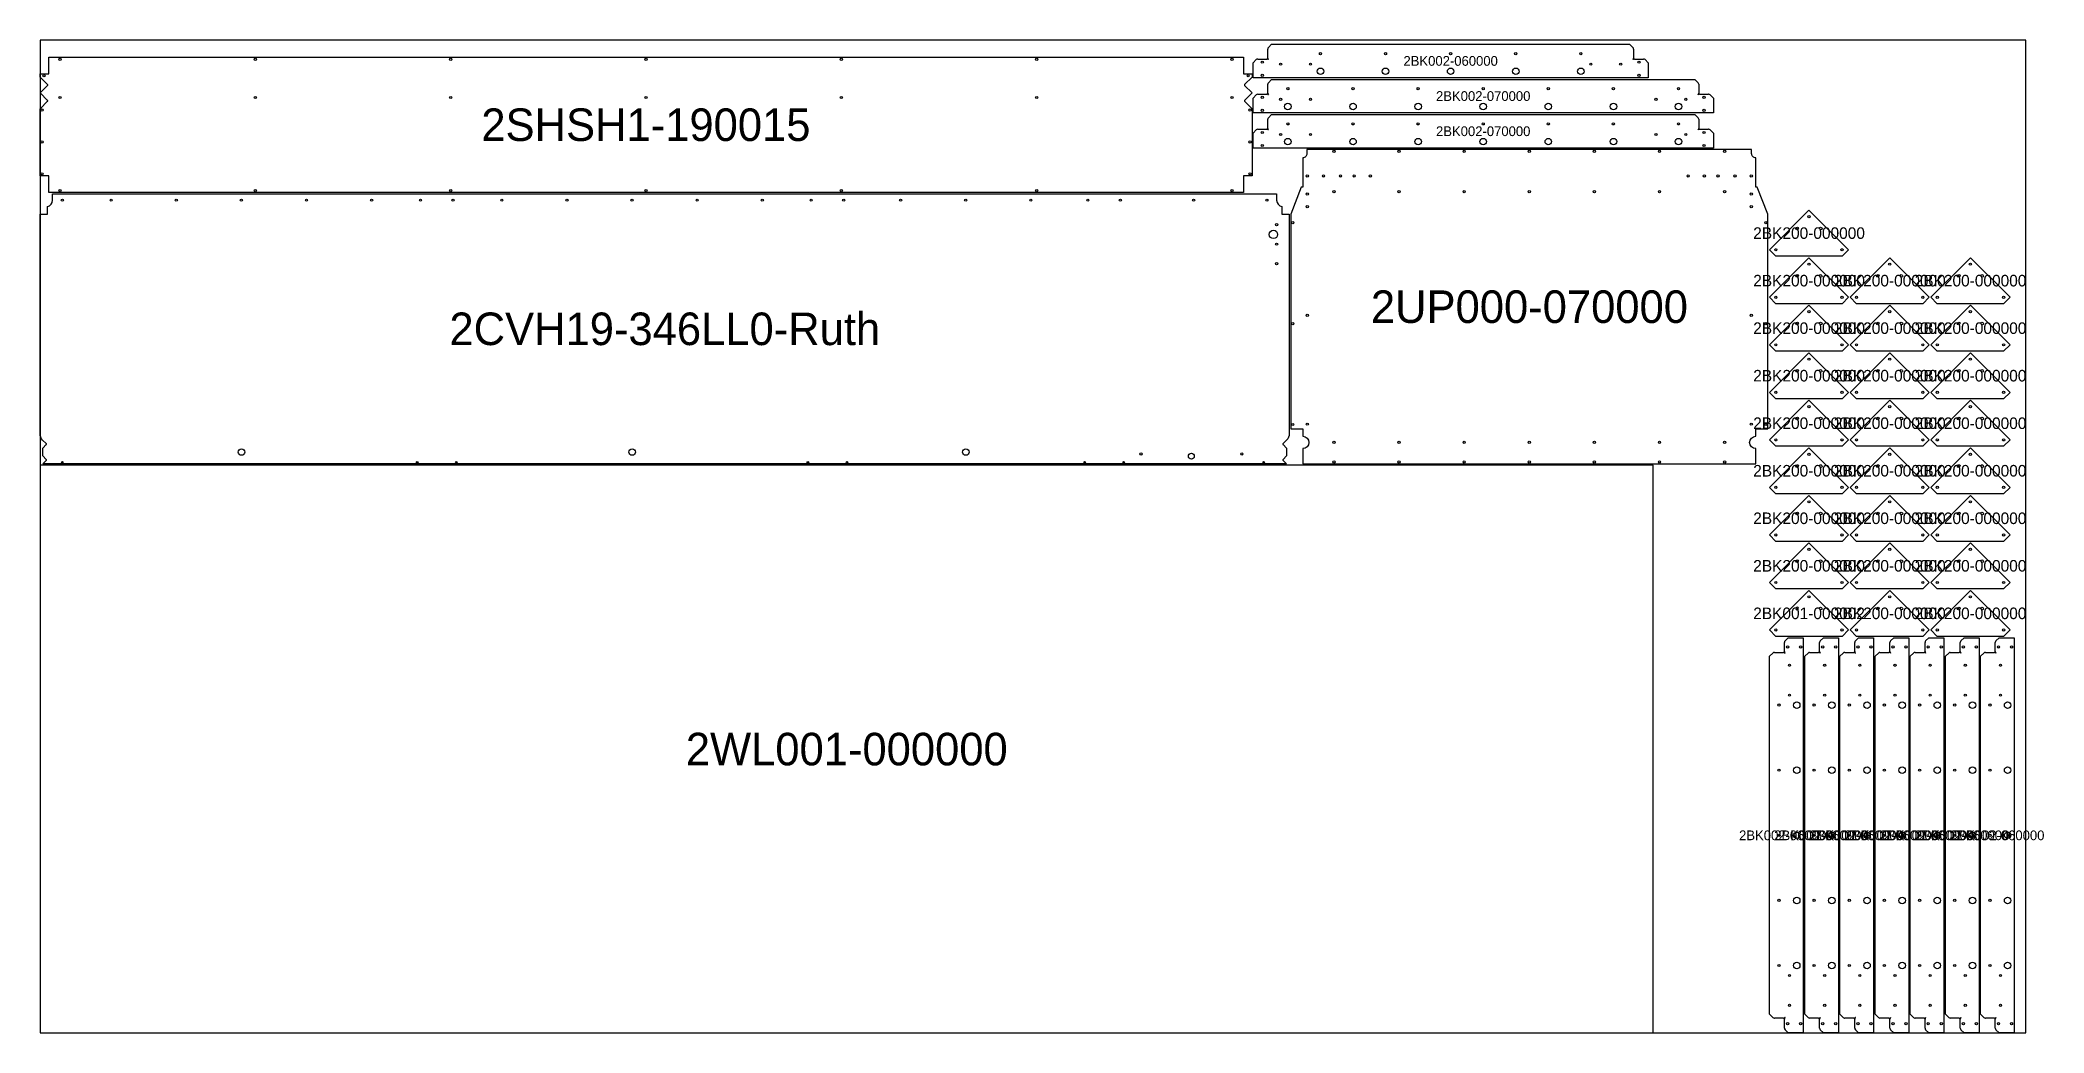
# Model space of a CAD drawing. Header units: millimetres. Extents: x 0 to 3078, y 0 to 1525.
import ezdxf
from ezdxf.enums import TextEntityAlignment as Align

# ---------------------------------------------------------------- set-up
doc = ezdxf.new("R2010")
doc.units = ezdxf.units.MM
for name, color, linetype in [('INTERIOR_PROFILES', 7, 'Continuous'), ('OUTER_PROFILES', 7, 'Continuous'), ('PART_LABELS', 7, 'Continuous'), ('SHEET_BORDER', 7, 'Continuous')]:
    doc.layers.add(name, color=color, linetype=linetype)

msp = doc.modelspace()

# ---------------------------------------------------------------- linework, layer by layer
at = {"layer": 'INTERIOR_PROFILES'}
for points in [[(2697.931, 1237.336, -1), (2700.336, 1234.931), (2699.628, 1234.224, -1), (2697.224, 1236.628)], [(2736.398, 1236.628, -1), (2733.994, 1234.224), (2733.287, 1234.931, -1), (2735.691, 1237.336)], [(2697.931, 1164.336, -1), (2700.336, 1161.931), (2699.628, 1161.224, -1), (2697.224, 1163.628)], [(2736.398, 1163.628, -1), (2733.994, 1161.224), (2733.287, 1161.931, -1), (2735.691, 1164.336)], [(2821.931, 1164.336, -1), (2824.336, 1161.931), (2823.628, 1161.224, -1), (2821.224, 1163.628)], [(2860.398, 1163.628, -1), (2857.994, 1161.224), (2857.287, 1161.931, -1), (2859.691, 1164.336)], [(2945.931, 1164.336, -1), (2948.336, 1161.931), (2947.628, 1161.224, -1), (2945.224, 1163.628)], [(2984.398, 1163.628, -1), (2981.994, 1161.224), (2981.287, 1161.931, -1), (2983.691, 1164.336)], [(2697.931, 1091.336, -1), (2700.336, 1088.931), (2699.628, 1088.224, -1), (2697.224, 1090.628)], [(2736.398, 1090.628, -1), (2733.994, 1088.224), (2733.287, 1088.931, -1), (2735.691, 1091.336)], [(2821.931, 1091.336, -1), (2824.336, 1088.931), (2823.628, 1088.224, -1), (2821.224, 1090.628)], [(2860.398, 1090.628, -1), (2857.994, 1088.224), (2857.287, 1088.931, -1), (2859.691, 1091.336)], [(2945.931, 1091.336, -1), (2948.336, 1088.931), (2947.628, 1088.224, -1), (2945.224, 1090.628)], [(2984.398, 1090.628, -1), (2981.994, 1088.224), (2981.287, 1088.931, -1), (2983.691, 1091.336)], [(2697.931, 1018.336, -1), (2700.336, 1015.931), (2699.628, 1015.224, -1), (2697.224, 1017.628)], [(2736.398, 1017.628, -1), (2733.994, 1015.224), (2733.287, 1015.931, -1), (2735.691, 1018.336)], [(2821.931, 1018.336, -1), (2824.336, 1015.931), (2823.628, 1015.224, -1), (2821.224, 1017.628)], [(2860.398, 1017.628, -1), (2857.994, 1015.224), (2857.287, 1015.931, -1), (2859.691, 1018.336)], [(2945.931, 1018.336, -1), (2948.336, 1015.931), (2947.628, 1015.224, -1), (2945.224, 1017.628)], [(2984.398, 1017.628, -1), (2981.994, 1015.224), (2981.287, 1015.931, -1), (2983.691, 1018.336)], [(2697.931, 945.336, -1), (2700.336, 942.931), (2699.628, 942.224, -1), (2697.224, 944.628)], [(2736.398, 944.628, -1), (2733.994, 942.224), (2733.287, 942.931, -1), (2735.691, 945.336)], [(2821.931, 945.336, -1), (2824.336, 942.931), (2823.628, 942.224, -1), (2821.224, 944.628)], [(2860.398, 944.628, -1), (2857.994, 942.224), (2857.287, 942.931, -1), (2859.691, 945.336)], [(2945.931, 945.336, -1), (2948.336, 942.931), (2947.628, 942.224, -1), (2945.224, 944.628)], [(2984.398, 944.628, -1), (2981.994, 942.224), (2981.287, 942.931, -1), (2983.691, 945.336)], [(2697.931, 872.336, -1), (2700.336, 869.931), (2699.628, 869.224, -1), (2697.224, 871.628)], [(2736.398, 871.628, -1), (2733.994, 869.224), (2733.287, 869.931, -1), (2735.691, 872.336)], [(2821.931, 872.336, -1), (2824.336, 869.931), (2823.628, 869.224, -1), (2821.224, 871.628)], [(2860.398, 871.628, -1), (2857.994, 869.224), (2857.287, 869.931, -1), (2859.691, 872.336)], [(2945.931, 872.336, -1), (2948.336, 869.931), (2947.628, 869.224, -1), (2945.224, 871.628)], [(2984.398, 871.628, -1), (2981.994, 869.224), (2981.287, 869.931, -1), (2983.691, 872.336)], [(2697.931, 799.336, -1), (2700.336, 796.931), (2699.628, 796.224, -1), (2697.224, 798.628)], [(2736.398, 798.628, -1), (2733.994, 796.224), (2733.287, 796.931, -1), (2735.691, 799.336)], [(2821.931, 799.336, -1), (2824.336, 796.931), (2823.628, 796.224, -1), (2821.224, 798.628)], [(2860.398, 798.628, -1), (2857.994, 796.224), (2857.287, 796.931, -1), (2859.691, 799.336)], [(2945.931, 799.336, -1), (2948.336, 796.931), (2947.628, 796.224, -1), (2945.224, 798.628)], [(2984.398, 798.628, -1), (2981.994, 796.224), (2981.287, 796.931, -1), (2983.691, 799.336)], [(2697.931, 726.336, -1), (2700.336, 723.931), (2699.628, 723.224, -1), (2697.224, 725.628)], [(2736.398, 725.628, -1), (2733.994, 723.224), (2733.287, 723.931, -1), (2735.691, 726.336)], [(2821.931, 726.336, -1), (2824.336, 723.931), (2823.628, 723.224, -1), (2821.224, 725.628)], [(2860.398, 725.628, -1), (2857.994, 723.224), (2857.287, 723.931, -1), (2859.691, 726.336)], [(2945.931, 726.336, -1), (2948.336, 723.931), (2947.628, 723.224, -1), (2945.224, 725.628)], [(2984.398, 725.628, -1), (2981.994, 723.224), (2981.287, 723.931, -1), (2983.691, 726.336)], [(2697.931, 653.336), (2697.224, 652.628, 1), (2699.628, 650.224), (2700.336, 650.931, 1)], [(2736.398, 652.628, -1), (2733.994, 650.224), (2733.287, 650.931, -1), (2735.691, 653.336)], [(2821.931, 653.336, -1), (2824.336, 650.931), (2823.628, 650.224, -1), (2821.224, 652.628)], [(2860.398, 652.628, -1), (2857.994, 650.224), (2857.287, 650.931, -1), (2859.691, 653.336)], [(2945.931, 653.336, -1), (2948.336, 650.931), (2947.628, 650.224, -1), (2945.224, 652.628)], [(2984.398, 652.628, -1), (2981.994, 650.224), (2981.287, 650.931, -1), (2983.691, 653.336)]]:
    msp.add_lwpolyline(points, format="xyb", close=True, dxfattribs=at)
for centre, radius in [((30.712, 1495.572), 1.7), ((330.712, 1495.572), 1.7), ((630.712, 1495.572), 1.7), ((930.712, 1495.572), 1.7), ((1230.712, 1495.572), 1.7), ((1530.712, 1495.572), 1.7), ((1830.712, 1495.572), 1.7), ((1877.262, 1491), 1.7), ((1905.262, 1488), 1.7), ((1951.262, 1488), 1.7), ((1966.524, 1477), 5), ((1966.524, 1504.262), 1.7), ((2066.524, 1477), 5), ((2066.524, 1504.262), 1.7), ((2166.524, 1477), 5), ((2166.524, 1504.262), 1.7), ((2266.524, 1477), 5), ((2266.524, 1504.262), 1.7), ((2366.524, 1477), 5), ((2366.524, 1504.262), 1.7), ((2381.786, 1488), 1.7), ((2427.786, 1488), 1.7), ((2455.786, 1491), 1.7), ((5.95, 1470.048), 1.7), ((1855.474, 1470.048), 1.7), ((1877.262, 1471), 1.7), ((1916.524, 1450.262), 1.7), ((2016.524, 1450.262), 1.7), ((2116.524, 1450.262), 1.7), ((2216.524, 1450.262), 1.7), ((2316.524, 1450.262), 1.7), ((2416.524, 1450.262), 1.7), ((2455.786, 1471), 1.7), ((2516.524, 1450.262), 1.7), ((3, 1417.524), 1.7), ((30.712, 1436.786), 1.7), ((330.712, 1436.786), 1.7), ((630.712, 1436.786), 1.7), ((930.712, 1436.786), 1.7), ((1230.712, 1436.786), 1.7), ((1530.712, 1436.786), 1.7), ((1830.712, 1436.786), 1.7), ((1858.424, 1417.524), 1.7), ((1877.262, 1437), 1.7), ((1877.262, 1417), 1.7), ((1905.262, 1434), 1.7), ((1916.524, 1423), 5), ((1951.262, 1434), 1.7), ((2016.524, 1423), 5), ((2116.524, 1423), 5), ((2216.524, 1423), 5), ((2316.524, 1423), 5), ((2416.524, 1423), 5), ((2481.786, 1434), 1.7), ((2516.524, 1423), 5), ((2527.786, 1434), 1.7), ((2555.786, 1437), 1.7), ((2555.786, 1417), 1.7), ((1916.524, 1396.262), 1.7), ((2016.524, 1396.262), 1.7), ((2116.524, 1396.262), 1.7), ((2216.524, 1396.262), 1.7), ((2316.524, 1396.262), 1.7), ((2416.524, 1396.262), 1.7), ((2516.524, 1396.262), 1.7), ((3, 1368.524), 1.7), ((1858.424, 1368.524), 1.7), ((1877.262, 1383), 1.7), ((1877.262, 1363), 1.7), ((1905.262, 1380), 1.7), ((1916.524, 1369), 5), ((1951.262, 1380), 1.7), ((1987.262, 1354.096), 1.7), ((2016.524, 1369), 5), ((2087.262, 1354.096), 1.7), ((2116.524, 1369), 5), ((2187.262, 1354.096), 1.7), ((2216.524, 1369), 5), ((2287.262, 1354.096), 1.7), ((2316.524, 1369), 5), ((2387.262, 1354.096), 1.7), ((2416.524, 1369), 5), ((2481.786, 1380), 1.7), ((2487.262, 1354.096), 1.7), ((2516.524, 1369), 5), ((2527.786, 1380), 1.7), ((2555.786, 1383), 1.7), ((2555.786, 1363), 1.7), ((2587.262, 1354.096), 1.7), ((3, 1319.524), 1.7), ((30.712, 1294), 1.7), ((330.712, 1294), 1.7), ((630.712, 1294), 1.7), ((930.712, 1294), 1.7), ((1230.712, 1294), 1.7), ((1530.712, 1294), 1.7), ((1830.712, 1294), 1.7), ((1858.424, 1319.524), 1.7), ((1946.262, 1316.31), 1.7), ((1971.262, 1316.31), 1.7), ((1987.262, 1292.048), 1.7), ((1997.262, 1316.31), 1.7), ((2018.262, 1316.31), 1.7), ((2043.262, 1316.31), 1.7), ((2087.262, 1292.048), 1.7), ((2187.262, 1292.048), 1.7), ((2287.262, 1292.048), 1.7), ((2387.262, 1292.048), 1.7), ((2487.262, 1292.048), 1.7), ((2531.262, 1316.31), 1.7), ((2556.262, 1316.31), 1.7), ((2577.262, 1316.31), 1.7), ((2587.262, 1292.048), 1.7), ((2603.262, 1316.31), 1.7), ((2628.262, 1316.31), 1.7), ((34.262, 1279.048), 1.7), ((109.262, 1279.048), 1.7), ((209.262, 1279.048), 1.7), ((309.262, 1279.048), 1.7), ((409.262, 1279.048), 1.7), ((509.262, 1279.048), 1.7), ((584.262, 1279.048), 1.7), ((634.262, 1279.048), 1.7), ((709.262, 1279.048), 1.7), ((809.262, 1279.048), 1.7), ((909.262, 1279.048), 1.7), ((1009.262, 1279.048), 1.7), ((1109.262, 1279.048), 1.7), ((1184.262, 1279.048), 1.7), ((1234.262, 1279.048), 1.7), ((1321.762, 1279.048), 1.7), ((1421.762, 1279.048), 1.7), ((1521.762, 1279.048), 1.7), ((1609.262, 1279.048), 1.7), ((1659.262, 1279.048), 1.7), ((1771.762, 1279.048), 1.7), ((1884.262, 1279.048), 1.7), ((1946.262, 1288.548), 1.7), ((1946.262, 1269.048), 1.7), ((2628.262, 1288.548), 1.7), ((2628.262, 1269.048), 1.7), ((1894.262, 1226.524), 6.5), ((1899.262, 1241.524), 1.7), ((1924, 1244.548), 1.7), ((2650.524, 1244.548), 1.7), ((2716.811, 1253.811), 1.7), ((1899.262, 1211.524), 1.7), ((2665.899, 1202.899), 1.7), ((2767.723, 1202.899), 1.7), ((1899.262, 1181.524), 1.7), ((2716.811, 1180.811), 1.7), ((2840.811, 1180.811), 1.7), ((2964.811, 1180.811), 1.7), ((2665.899, 1129.899), 1.7), ((2716.811, 1107.811), 1.7), ((2767.723, 1129.899), 1.7), ((2789.899, 1129.899), 1.7), ((2840.811, 1107.811), 1.7), ((2891.723, 1129.899), 1.7), ((2913.899, 1129.899), 1.7), ((2964.811, 1107.811), 1.7), ((3015.723, 1129.899), 1.7), ((1924, 1089.548), 1.7), ((1946.262, 1102.048), 1.7), ((2628.262, 1102.048), 1.7), ((2650.524, 1089.548), 1.7), ((2665.899, 1056.899), 1.7), ((2767.723, 1056.899), 1.7), ((2789.899, 1056.899), 1.7), ((2891.723, 1056.899), 1.7), ((2913.899, 1056.899), 1.7), ((3015.723, 1056.899), 1.7), ((2716.811, 1034.811), 1.7), ((2840.811, 1034.811), 1.7), ((2964.811, 1034.811), 1.7), ((2665.899, 983.899), 1.7), ((2767.723, 983.899), 1.7), ((2789.899, 983.899), 1.7), ((2891.723, 983.899), 1.7), ((2913.899, 983.899), 1.7), ((3015.723, 983.899), 1.7), ((2716.811, 961.811), 1.7), ((2840.811, 961.811), 1.7), ((2964.811, 961.811), 1.7), ((1924, 934.548), 1.7), ((1946.262, 935.048), 1.7), ((2628.262, 935.048), 1.7), ((2650.524, 934.548), 1.7), ((309.262, 892.262), 5), ((909.262, 892.262), 5), ((1421.762, 892.262), 5), ((1987.262, 907.024), 1.7), ((2087.262, 907.024), 1.7), ((2187.262, 907.024), 1.7), ((2287.262, 907.024), 1.7), ((2387.262, 907.024), 1.7), ((2487.262, 907.024), 1.7), ((2587.262, 907.024), 1.7), ((2665.899, 910.899), 1.7), ((2767.723, 910.899), 1.7), ((2789.899, 910.899), 1.7), ((2891.723, 910.899), 1.7), ((2913.899, 910.899), 1.7), ((3015.723, 910.899), 1.7), ((34.262, 876.5), 1.25), ((579.262, 876.5), 1.25), ((639.262, 876.5), 1.25), ((1179.262, 876.5), 1.25), ((1239.262, 876.5), 1.25), ((1604.262, 876.5), 1.25), ((1664.262, 876.5), 1.25), ((1690.762, 889.262), 1.7), ((1768.262, 885.762), 4.5), ((1845.762, 889.262), 1.7), ((1879.262, 876.5), 1.25), ((1987.262, 877), 1.7), ((2087.262, 877), 1.7), ((2187.262, 877), 1.7), ((2287.262, 877), 1.7), ((2387.262, 877), 1.7), ((2487.262, 877), 1.7), ((2587.262, 877), 1.7), ((2716.811, 888.811), 1.7), ((2840.811, 888.811), 1.7), ((2964.811, 888.811), 1.7), ((2665.899, 837.899), 1.7), ((2767.723, 837.899), 1.7), ((2789.899, 837.899), 1.7), ((2891.723, 837.899), 1.7), ((2913.899, 837.899), 1.7), ((3015.723, 837.899), 1.7), ((2716.811, 815.811), 1.7), ((2840.811, 815.811), 1.7), ((2964.811, 815.811), 1.7), ((2665.899, 764.899), 1.7), ((2716.811, 742.811), 1.7), ((2767.723, 764.899), 1.7), ((2789.899, 764.899), 1.7), ((2840.811, 742.811), 1.7), ((2891.723, 764.899), 1.7), ((2913.899, 764.899), 1.7), ((2964.811, 742.811), 1.7), ((3015.723, 764.899), 1.7), ((2665.899, 691.899), 1.7), ((2767.723, 691.899), 1.7), ((2789.899, 691.899), 1.7), ((2891.723, 691.899), 1.7), ((2913.899, 691.899), 1.7), ((3015.723, 691.899), 1.7), ((2716.811, 669.811), 1.7), ((2840.811, 669.811), 1.7), ((2964.811, 669.811), 1.7), ((2665.899, 618.899), 1.7), ((2767.723, 618.899), 1.7), ((2789.899, 618.899), 1.7), ((2891.723, 618.899), 1.7), ((2913.899, 618.899), 1.7), ((3015.723, 618.899), 1.7), ((2684, 592.786), 1.7), ((2704, 592.786), 1.7), ((2738, 592.786), 1.7), ((2758, 592.786), 1.7), ((2792, 592.786), 1.7), ((2812, 592.786), 1.7), ((2846, 592.786), 1.7), ((2866, 592.786), 1.7), ((2900, 592.786), 1.7), ((2920, 592.786), 1.7), ((2954, 592.786), 1.7), ((2974, 592.786), 1.7), ((3008, 592.786), 1.7), ((3028, 592.786), 1.7), ((2687, 564.786), 1.7), ((2741, 564.786), 1.7), ((2795, 564.786), 1.7), ((2849, 564.786), 1.7), ((2903, 564.786), 1.7), ((2957, 564.786), 1.7), ((3011, 564.786), 1.7), ((2670.738, 503.524), 1.7), ((2687, 518.786), 1.7), ((2698, 503.524), 5), ((2724.738, 503.524), 1.7), ((2741, 518.786), 1.7), ((2752, 503.524), 5), ((2778.738, 503.524), 1.7), ((2795, 518.786), 1.7), ((2806, 503.524), 5), ((2832.738, 503.524), 1.7), ((2849, 518.786), 1.7), ((2860, 503.524), 5), ((2886.738, 503.524), 1.7), ((2903, 518.786), 1.7), ((2914, 503.524), 5), ((2940.738, 503.524), 1.7), ((2957, 518.786), 1.7), ((2968, 503.524), 5), ((2994.738, 503.524), 1.7), ((3011, 518.786), 1.7), ((3022, 503.524), 5), ((2670.738, 403.524), 1.7), ((2698, 403.524), 5), ((2724.738, 403.524), 1.7), ((2752, 403.524), 5), ((2778.738, 403.524), 1.7), ((2806, 403.524), 5), ((2832.738, 403.524), 1.7), ((2860, 403.524), 5), ((2886.738, 403.524), 1.7), ((2914, 403.524), 5), ((2940.738, 403.524), 1.7), ((2968, 403.524), 5), ((2994.738, 403.524), 1.7), ((3022, 403.524), 5), ((2698, 303.524), 5), ((2752, 303.524), 5), ((2806, 303.524), 5), ((2860, 303.524), 5), ((2914, 303.524), 5), ((2968, 303.524), 5), ((3022, 303.524), 5), ((2670.738, 303.524), 1.7), ((2724.738, 303.524), 1.7), ((2778.738, 303.524), 1.7), ((2832.738, 303.524), 1.7), ((2886.738, 303.524), 1.7), ((2940.738, 303.524), 1.7), ((2994.738, 303.524), 1.7), ((2670.738, 203.524), 1.7), ((2698, 203.524), 5), ((2724.738, 203.524), 1.7), ((2752, 203.524), 5), ((2778.738, 203.524), 1.7), ((2806, 203.524), 5), ((2832.738, 203.524), 1.7), ((2860, 203.524), 5), ((2886.738, 203.524), 1.7), ((2914, 203.524), 5), ((2940.738, 203.524), 1.7), ((2968, 203.524), 5), ((2994.738, 203.524), 1.7), ((3022, 203.524), 5), ((2670.738, 103.524), 1.7), ((2698, 103.524), 5), ((2724.738, 103.524), 1.7), ((2752, 103.524), 5), ((2778.738, 103.524), 1.7), ((2806, 103.524), 5), ((2832.738, 103.524), 1.7), ((2860, 103.524), 5), ((2886.738, 103.524), 1.7), ((2914, 103.524), 5), ((2940.738, 103.524), 1.7), ((2968, 103.524), 5), ((2994.738, 103.524), 1.7), ((3022, 103.524), 5), ((2687, 88.262), 1.7), ((2741, 88.262), 1.7), ((2795, 88.262), 1.7), ((2849, 88.262), 1.7), ((2903, 88.262), 1.7), ((2957, 88.262), 1.7), ((3011, 88.262), 1.7), ((2687, 42.262), 1.7), ((2741, 42.262), 1.7), ((2795, 42.262), 1.7), ((2849, 42.262), 1.7), ((2903, 42.262), 1.7), ((2957, 42.262), 1.7), ((3011, 42.262), 1.7), ((2684, 14.262), 1.7), ((2704, 14.262), 1.7), ((2738, 14.262), 1.7), ((2758, 14.262), 1.7), ((2792, 14.262), 1.7), ((2812, 14.262), 1.7), ((2846, 14.262), 1.7), ((2866, 14.262), 1.7), ((2900, 14.262), 1.7), ((2920, 14.262), 1.7), ((2954, 14.262), 1.7), ((2974, 14.262), 1.7), ((3008, 14.262), 1.7), ((3028, 14.262), 1.7)]:
    msp.add_circle(centre, radius, dxfattribs=at)
at = {"layer": 'OUTER_PROFILES'}
for p, q in [((1885.595, 1497.262), (1885.595, 1511.262)), ((1886.595, 1513.524), (1891.595, 1518.524)), ((1891.595, 1518.524), (2441.453, 1518.524)), ((2441.453, 1518.524), (2446.453, 1513.524)), ((2447.453, 1511.262), (2447.453, 1497.262)), ((1863, 1489.929), (1868, 1494.929)), ((1863, 1467), (1863, 1489.929)), ((1870.262, 1495.929), (1884.262, 1495.929)), ((1886.524, 1494.929), (1886.595, 1495)), ((2446.453, 1495), (2446.524, 1494.929)), ((2448.786, 1495.929), (2462.786, 1495.929)), ((2465.048, 1494.929), (2470.048, 1489.929)), ((2470.048, 1489.929), (2470.048, 1467)), ((2470.048, 1467), (1863, 1467)), ((1885.595, 1443.262), (1885.595, 1457.262)), ((1886.595, 1459.524), (1891.595, 1464.524)), ((1891.595, 1464.524), (2541.453, 1464.524)), ((2541.453, 1464.524), (2546.453, 1459.524)), ((2547.453, 1457.262), (2547.453, 1443.262)), ((1863, 1435.929), (1868, 1440.929)), ((1863, 1413), (1863, 1435.929)), ((1870.262, 1441.929), (1884.262, 1441.929)), ((1886.524, 1440.929), (1886.595, 1441)), ((2546.453, 1441), (2546.524, 1440.929)), ((2548.786, 1441.929), (2562.786, 1441.929)), ((2565.048, 1440.929), (2570.048, 1435.929)), ((2570.048, 1435.929), (2570.048, 1413)), ((2570.048, 1413), (1863, 1413)), ((1863, 1381.929), (1868, 1386.929)), ((1870.262, 1387.929), (1884.262, 1387.929)), ((1885.595, 1389.262), (1885.595, 1403.262)), ((1886.524, 1386.929), (1886.595, 1387)), ((1886.595, 1405.524), (1891.595, 1410.524)), ((1891.595, 1410.524), (2541.453, 1410.524)), ((2541.453, 1410.524), (2546.453, 1405.524)), ((2546.453, 1387), (2546.524, 1386.929)), ((2547.453, 1403.262), (2547.453, 1389.262)), ((2548.786, 1387.929), (2562.786, 1387.929)), ((2565.048, 1386.929), (2570.048, 1381.929)), ((1863, 1359), (1863, 1381.929)), ((2570.048, 1359), (1863, 1359)), ((2570.048, 1381.929), (2570.048, 1359)), ((2679.071, 585.786), (2679.071, 599.786)), ((2680.071, 602.048), (2685.071, 607.048)), ((2685.071, 607.048), (2708, 607.048)), ((2708, 607.048), (2708, 0)), ((2733.071, 585.786), (2733.071, 599.786)), ((2734.071, 602.048), (2739.071, 607.048)), ((2739.071, 607.048), (2762, 607.048)), ((2762, 607.048), (2762, 0)), ((2787.071, 585.786), (2787.071, 599.786)), ((2788.071, 602.048), (2793.071, 607.048)), ((2793.071, 607.048), (2816, 607.048)), ((2816, 607.048), (2816, 0)), ((2841.071, 585.786), (2841.071, 599.786)), ((2842.071, 602.048), (2847.071, 607.048)), ((2847.071, 607.048), (2870, 607.048)), ((2870, 607.048), (2870, 0)), ((2895.071, 585.786), (2895.071, 599.786)), ((2896.071, 602.048), (2901.071, 607.048)), ((2901.071, 607.048), (2924, 607.048)), ((2924, 607.048), (2924, 0)), ((2949.071, 585.786), (2949.071, 599.786)), ((2950.071, 602.048), (2955.071, 607.048)), ((2955.071, 607.048), (2978, 607.048)), ((2978, 607.048), (2978, 0)), ((3003.071, 585.786), (3003.071, 599.786)), ((3004.071, 602.048), (3009.071, 607.048)), ((3009.071, 607.048), (3032, 607.048)), ((3032, 607.048), (3032, 0)), ((2656.476, 578.453), (2661.476, 583.453)), ((2656.476, 28.595), (2656.476, 578.453)), ((2663.738, 584.453), (2677.738, 584.453)), ((2680, 583.453), (2680.071, 583.524)), ((2710.476, 578.453), (2715.476, 583.453)), ((2710.476, 28.595), (2710.476, 578.453)), ((2717.738, 584.453), (2731.738, 584.453)), ((2734, 583.453), (2734.071, 583.524)), ((2764.476, 578.453), (2769.476, 583.453)), ((2764.476, 28.595), (2764.476, 578.453)), ((2771.738, 584.453), (2785.738, 584.453)), ((2788, 583.453), (2788.071, 583.524)), ((2818.476, 578.453), (2823.476, 583.453)), ((2818.476, 28.595), (2818.476, 578.453)), ((2825.738, 584.453), (2839.738, 584.453)), ((2842, 583.453), (2842.071, 583.524)), ((2872.476, 578.453), (2877.476, 583.453)), ((2872.476, 28.595), (2872.476, 578.453)), ((2879.738, 584.453), (2893.738, 584.453)), ((2896, 583.453), (2896.071, 583.524)), ((2926.476, 578.453), (2931.476, 583.453)), ((2926.476, 28.595), (2926.476, 578.453)), ((2933.738, 584.453), (2947.738, 584.453)), ((2950, 583.453), (2950.071, 583.524)), ((2980.476, 578.453), (2985.476, 583.453)), ((2980.476, 28.595), (2980.476, 578.453)), ((2987.738, 584.453), (3001.738, 584.453)), ((3004, 583.453), (3004.071, 583.524)), ((2661.476, 23.595), (2656.476, 28.595)), ((2677.738, 22.595), (2663.738, 22.595)), ((2679.071, 7.262), (2679.071, 21.262)), ((2680.071, 23.524), (2680, 23.595)), ((2685.071, 0), (2680.071, 5)), ((2708, 0), (2685.071, 0)), ((2715.476, 23.595), (2710.476, 28.595)), ((2731.738, 22.595), (2717.738, 22.595)), ((2733.071, 7.262), (2733.071, 21.262)), ((2734.071, 23.524), (2734, 23.595)), ((2739.071, 0), (2734.071, 5)), ((2762, 0), (2739.071, 0)), ((2769.476, 23.595), (2764.476, 28.595)), ((2785.738, 22.595), (2771.738, 22.595)), ((2787.071, 7.262), (2787.071, 21.262)), ((2788.071, 23.524), (2788, 23.595)), ((2793.071, 0), (2788.071, 5)), ((2816, 0), (2793.071, 0)), ((2823.476, 23.595), (2818.476, 28.595)), ((2839.738, 22.595), (2825.738, 22.595)), ((2841.071, 7.262), (2841.071, 21.262)), ((2842.071, 23.524), (2842, 23.595)), ((2847.071, 0), (2842.071, 5)), ((2870, 0), (2847.071, 0)), ((2877.476, 23.595), (2872.476, 28.595)), ((2893.738, 22.595), (2879.738, 22.595)), ((2895.071, 7.262), (2895.071, 21.262)), ((2896.071, 23.524), (2896, 23.595)), ((2901.071, 0), (2896.071, 5)), ((2924, 0), (2901.071, 0)), ((2931.476, 23.595), (2926.476, 28.595)), ((2947.738, 22.595), (2933.738, 22.595)), ((2949.071, 7.262), (2949.071, 21.262)), ((2950.071, 23.524), (2950, 23.595)), ((2955.071, 0), (2950.071, 5)), ((2978, 0), (2955.071, 0)), ((2985.476, 23.595), (2980.476, 28.595)), ((3001.738, 22.595), (2987.738, 22.595)), ((3003.071, 7.262), (3003.071, 21.262)), ((3004.071, 23.524), (3004, 23.595)), ((3009.071, 0), (3004.071, 5)), ((3032, 0), (3009.071, 0))]:
    msp.add_line(p, q, dxfattribs=at)
for points in [[(11.445, 1432.362), (0.021, 1443.786), (11.445, 1455.21, 0.414214), (11.445, 1456.624), (0, 1468.068), (0, 1473.048), (13.212, 1473.048), (13.212, 1475.31), (13.212, 1483.31), (13.212, 1498.572), (1848.212, 1498.572), (1848.212, 1483.31), (1848.212, 1475.31), (1848.212, 1473.048), (1861.424, 1473.048), (1861.424, 1468.068), (1849.979, 1456.624, 0.414214), (1849.979, 1455.21), (1861.403, 1443.786), (1849.979, 1432.362, 0.414214), (1849.979, 1430.948), (1861.424, 1419.503), (1861.424, 1316.524), (1848.212, 1316.524), (1848.212, 1314.262), (1848.212, 1306.262), (1848.212, 1291), (13.212, 1291), (13.212, 1306.262), (13.212, 1314.262), (13.212, 1316.524), (0, 1316.524), (0, 1419.503), (11.445, 1430.948, 0.414214)], [(1939.262, 916.524, -1), (1939.262, 897.524), (1939.262, 884.262), (1939.262, 874), (2635.262, 874), (2635.262, 884.262), (2635.262, 897.524, -1), (2635.262, 916.524), (2635.262, 918.786), (2635.262, 925.786), (2635.262, 928.048), (2653.524, 928.048), (2653.524, 1257.714), (2637.524, 1299.048), (2635.262, 1299.048), (2635.262, 1301.31), (2635.262, 1323.31), (2635.262, 1331.572), (2635.262, 1341.834), (2635.262, 1344.096, -0.414214), (2628.762, 1350.596), (2628.762, 1357.096), (1945.762, 1357.096), (1945.762, 1350.596, -0.414214), (1939.262, 1344.096), (1939.262, 1341.834), (1939.262, 1331.572), (1939.262, 1323.31), (1939.262, 1301.31), (1939.262, 1299.048), (1937, 1299.048), (1921, 1257.714), (1921, 928.048), (1939.262, 928.048), (1939.262, 925.786), (1939.262, 918.786)], [(9.495, 879.424, 0.414214), (9.495, 880.838), (4, 886.333), (4, 898.191), (9.495, 903.686, 0.414214), (9.495, 905.1), (3.954, 910.641, -0.198912), (0, 920.186), (0, 1257.524), (11.262, 1257.524), (11.262, 1259.786), (11.262, 1269.048), (11.262, 1269.25, 0.356394), (19.262, 1279.048), (19.262, 1289.048), (1899.262, 1289.048), (1899.262, 1279.048, 0.356394), (1907.262, 1269.25), (1907.262, 1266.786), (1907.262, 1259.786), (1907.262, 1257.524), (1918.524, 1257.524), (1918.524, 920.186, -0.198912), (1914.57, 910.641), (1909.029, 905.1, 0.414214), (1909.029, 903.686), (1914.524, 898.191), (1914.524, 886.333), (1909.029, 880.838, 0.414214), (1909.029, 879.424), (1914.453, 874), (4.071, 874)]]:
    msp.add_lwpolyline(points, format="xyb", close=True, dxfattribs=at)
for points in [[(2716.811, 1263.711), (2777.622, 1202.899), (2767.723, 1193), (2665.899, 1193), (2656, 1202.899)], [(2716.811, 1190.711), (2777.622, 1129.899), (2767.723, 1120), (2665.899, 1120), (2656, 1129.899)], [(2840.811, 1190.711), (2901.622, 1129.899), (2891.723, 1120), (2789.899, 1120), (2780, 1129.899)], [(2964.811, 1190.711), (3025.622, 1129.899), (3015.723, 1120), (2913.899, 1120), (2904, 1129.899)], [(2716.811, 1117.711), (2777.622, 1056.899), (2767.723, 1047), (2665.899, 1047), (2656, 1056.899)], [(2840.811, 1117.711), (2901.622, 1056.899), (2891.723, 1047), (2789.899, 1047), (2780, 1056.899)], [(2964.811, 1117.711), (3025.622, 1056.899), (3015.723, 1047), (2913.899, 1047), (2904, 1056.899)], [(2716.811, 1044.711), (2777.622, 983.899), (2767.723, 974), (2665.899, 974), (2656, 983.899)], [(2840.811, 1044.711), (2901.622, 983.899), (2891.723, 974), (2789.899, 974), (2780, 983.899)], [(2964.811, 1044.711), (3025.622, 983.899), (3015.723, 974), (2913.899, 974), (2904, 983.899)], [(2716.811, 971.711), (2777.622, 910.899), (2767.723, 901), (2665.899, 901), (2656, 910.899)], [(2840.811, 971.711), (2901.622, 910.899), (2891.723, 901), (2789.899, 901), (2780, 910.899)], [(2964.811, 971.711), (3025.622, 910.899), (3015.723, 901), (2913.899, 901), (2904, 910.899)], [(2716.811, 898.711), (2777.622, 837.899), (2767.723, 828), (2665.899, 828), (2656, 837.899)], [(2840.811, 898.711), (2901.622, 837.899), (2891.723, 828), (2789.899, 828), (2780, 837.899)], [(2964.811, 898.711), (3025.622, 837.899), (3015.723, 828), (2913.899, 828), (2904, 837.899)], [(2477.524, 872), (0, 872), (0, 0), (2477.524, 0)], [(2716.811, 825.711), (2777.622, 764.899), (2767.723, 755), (2665.899, 755), (2656, 764.899)], [(2840.811, 825.711), (2901.622, 764.899), (2891.723, 755), (2789.899, 755), (2780, 764.899)], [(2964.811, 825.711), (3025.622, 764.899), (3015.723, 755), (2913.899, 755), (2904, 764.899)], [(2716.811, 752.711), (2777.622, 691.899), (2767.723, 682), (2665.899, 682), (2656, 691.899)], [(2840.811, 752.711), (2901.622, 691.899), (2891.723, 682), (2789.899, 682), (2780, 691.899)], [(2964.811, 752.711), (3025.622, 691.899), (3015.723, 682), (2913.899, 682), (2904, 691.899)], [(2656, 618.899), (2716.811, 679.711), (2777.622, 618.899), (2767.723, 609), (2665.899, 609)], [(2840.811, 679.711), (2901.622, 618.899), (2891.723, 609), (2789.899, 609), (2780, 618.899)], [(2964.811, 679.711), (3025.622, 618.899), (3015.723, 609), (2913.899, 609), (2904, 618.899)]]:
    msp.add_lwpolyline(points, close=True, dxfattribs=at)
for points, knots in [([(1886.595, 1513.524), (1886.104, 1512.817), (1885.647, 1512.11), (1885.599, 1511.403), (1885.596, 1511.356), (1885.595, 1511.309), (1885.595, 1511.262)], [1.570796, 1.570796, 1.570796, 1.570796, 3.043762, 3.043762, 3.043762, 3.141593, 3.141593, 3.141593, 3.141593]), ([(2447.453, 1511.262), (2447.453, 1511.309), (2447.452, 1511.356), (2447.448, 1511.403), (2447.4, 1512.11), (2446.944, 1512.817), (2446.453, 1513.524)], [-3.141593, -3.141593, -3.141593, -3.141593, -3.043762, -3.043762, -3.043762, -1.570796, -1.570796, -1.570796, -1.570796]), ([(1870.262, 1495.929), (1870.215, 1495.929), (1870.168, 1495.928), (1870.121, 1495.925), (1869.414, 1495.877), (1868.707, 1495.42), (1868, 1494.929)], [-3.141593, -3.141593, -3.141593, -3.141593, -3.043762, -3.043762, -3.043762, -1.570796, -1.570796, -1.570796, -1.570796]), ([(1886.524, 1494.929), (1886.477, 1494.962), (1886.43, 1494.995), (1886.383, 1495.027), (1885.676, 1495.516), (1884.969, 1495.929), (1884.262, 1495.929)], [1.570796, 1.570796, 1.570796, 1.570796, 1.668627, 1.668627, 1.668627, 3.141593, 3.141593, 3.141593, 3.141593]), ([(1885.595, 1497.262), (1885.595, 1496.555), (1886.008, 1495.848), (1886.497, 1495.141), (1886.529, 1495.094), (1886.562, 1495.047), (1886.595, 1495)], [-3.141593, -3.141593, -3.141593, -3.141593, -1.668627, -1.668627, -1.668627, -1.570796, -1.570796, -1.570796, -1.570796]), ([(2446.453, 1495), (2446.486, 1495.047), (2446.518, 1495.094), (2446.551, 1495.141), (2447.039, 1495.848), (2447.453, 1496.555), (2447.453, 1497.262)], [1.570796, 1.570796, 1.570796, 1.570796, 1.668627, 1.668627, 1.668627, 3.141593, 3.141593, 3.141593, 3.141593]), ([(2448.786, 1495.929), (2448.079, 1495.929), (2447.372, 1495.516), (2446.665, 1495.027), (2446.618, 1494.995), (2446.571, 1494.962), (2446.524, 1494.929)], [-3.141593, -3.141593, -3.141593, -3.141593, -1.668627, -1.668627, -1.668627, -1.570796, -1.570796, -1.570796, -1.570796]), ([(2465.048, 1494.929), (2464.341, 1495.42), (2463.634, 1495.877), (2462.927, 1495.925), (2462.88, 1495.928), (2462.833, 1495.929), (2462.786, 1495.929)], [1.570796, 1.570796, 1.570796, 1.570796, 3.043762, 3.043762, 3.043762, 3.141593, 3.141593, 3.141593, 3.141593]), ([(1886.595, 1459.524), (1886.104, 1458.817), (1885.647, 1458.11), (1885.599, 1457.403), (1885.596, 1457.356), (1885.595, 1457.309), (1885.595, 1457.262)], [1.570796, 1.570796, 1.570796, 1.570796, 3.043762, 3.043762, 3.043762, 3.141593, 3.141593, 3.141593, 3.141593]), ([(2547.453, 1457.262), (2547.453, 1457.309), (2547.452, 1457.356), (2547.448, 1457.403), (2547.4, 1458.11), (2546.944, 1458.817), (2546.453, 1459.524)], [-3.141593, -3.141593, -3.141593, -3.141593, -3.043762, -3.043762, -3.043762, -1.570796, -1.570796, -1.570796, -1.570796]), ([(1870.262, 1441.929), (1870.215, 1441.929), (1870.168, 1441.928), (1870.121, 1441.925), (1869.414, 1441.877), (1868.707, 1441.42), (1868, 1440.929)], [-3.141593, -3.141593, -3.141593, -3.141593, -3.043762, -3.043762, -3.043762, -1.570796, -1.570796, -1.570796, -1.570796]), ([(1886.524, 1440.929), (1886.477, 1440.962), (1886.43, 1440.995), (1886.383, 1441.027), (1885.676, 1441.516), (1884.969, 1441.929), (1884.262, 1441.929)], [1.570796, 1.570796, 1.570796, 1.570796, 1.668627, 1.668627, 1.668627, 3.141593, 3.141593, 3.141593, 3.141593]), ([(1885.595, 1443.262), (1885.595, 1442.555), (1886.008, 1441.848), (1886.497, 1441.141), (1886.529, 1441.094), (1886.562, 1441.047), (1886.595, 1441)], [-3.141593, -3.141593, -3.141593, -3.141593, -1.668627, -1.668627, -1.668627, -1.570796, -1.570796, -1.570796, -1.570796]), ([(2546.453, 1441), (2546.486, 1441.047), (2546.518, 1441.094), (2546.551, 1441.141), (2547.039, 1441.848), (2547.453, 1442.555), (2547.453, 1443.262)], [1.570796, 1.570796, 1.570796, 1.570796, 1.668627, 1.668627, 1.668627, 3.141593, 3.141593, 3.141593, 3.141593]), ([(2548.786, 1441.929), (2548.079, 1441.929), (2547.372, 1441.516), (2546.665, 1441.027), (2546.618, 1440.995), (2546.571, 1440.962), (2546.524, 1440.929)], [-3.141593, -3.141593, -3.141593, -3.141593, -1.668627, -1.668627, -1.668627, -1.570796, -1.570796, -1.570796, -1.570796]), ([(2565.048, 1440.929), (2564.341, 1441.42), (2563.634, 1441.877), (2562.927, 1441.925), (2562.88, 1441.928), (2562.833, 1441.929), (2562.786, 1441.929)], [1.570796, 1.570796, 1.570796, 1.570796, 3.043762, 3.043762, 3.043762, 3.141593, 3.141593, 3.141593, 3.141593]), ([(1870.262, 1387.929), (1870.215, 1387.929), (1870.168, 1387.928), (1870.121, 1387.925), (1869.414, 1387.877), (1868.707, 1387.42), (1868, 1386.929)], [-3.141593, -3.141593, -3.141593, -3.141593, -3.043762, -3.043762, -3.043762, -1.570796, -1.570796, -1.570796, -1.570796]), ([(1886.524, 1386.929), (1886.477, 1386.962), (1886.43, 1386.995), (1886.383, 1387.027), (1885.676, 1387.516), (1884.969, 1387.929), (1884.262, 1387.929)], [1.570796, 1.570796, 1.570796, 1.570796, 1.668627, 1.668627, 1.668627, 3.141593, 3.141593, 3.141593, 3.141593]), ([(1886.595, 1405.524), (1886.104, 1404.817), (1885.647, 1404.11), (1885.599, 1403.403), (1885.596, 1403.356), (1885.595, 1403.309), (1885.595, 1403.262)], [1.570796, 1.570796, 1.570796, 1.570796, 3.043762, 3.043762, 3.043762, 3.141593, 3.141593, 3.141593, 3.141593]), ([(1885.595, 1389.262), (1885.595, 1388.555), (1886.008, 1387.848), (1886.497, 1387.141), (1886.529, 1387.094), (1886.562, 1387.047), (1886.595, 1387)], [-3.141593, -3.141593, -3.141593, -3.141593, -1.668627, -1.668627, -1.668627, -1.570796, -1.570796, -1.570796, -1.570796]), ([(2547.453, 1403.262), (2547.453, 1403.309), (2547.452, 1403.356), (2547.448, 1403.403), (2547.4, 1404.11), (2546.944, 1404.817), (2546.453, 1405.524)], [-3.141593, -3.141593, -3.141593, -3.141593, -3.043762, -3.043762, -3.043762, -1.570796, -1.570796, -1.570796, -1.570796]), ([(2546.453, 1387), (2546.486, 1387.047), (2546.518, 1387.094), (2546.551, 1387.141), (2547.039, 1387.848), (2547.453, 1388.555), (2547.453, 1389.262)], [1.570796, 1.570796, 1.570796, 1.570796, 1.668627, 1.668627, 1.668627, 3.141593, 3.141593, 3.141593, 3.141593]), ([(2548.786, 1387.929), (2548.079, 1387.929), (2547.372, 1387.516), (2546.665, 1387.027), (2546.618, 1386.995), (2546.571, 1386.962), (2546.524, 1386.929)], [-3.141593, -3.141593, -3.141593, -3.141593, -1.668627, -1.668627, -1.668627, -1.570796, -1.570796, -1.570796, -1.570796]), ([(2565.048, 1386.929), (2564.341, 1387.42), (2563.634, 1387.877), (2562.927, 1387.925), (2562.88, 1387.928), (2562.833, 1387.929), (2562.786, 1387.929)], [1.570796, 1.570796, 1.570796, 1.570796, 3.043762, 3.043762, 3.043762, 3.141593, 3.141593, 3.141593, 3.141593]), ([(2680.071, 602.048), (2679.58, 601.341), (2679.123, 600.634), (2679.075, 599.927), (2679.072, 599.88), (2679.071, 599.833), (2679.071, 599.786)], [1.570796, 1.570796, 1.570796, 1.570796, 3.043762, 3.043762, 3.043762, 3.141593, 3.141593, 3.141593, 3.141593]), ([(2679.071, 585.786), (2679.071, 585.079), (2679.484, 584.372), (2679.973, 583.665), (2680.005, 583.618), (2680.038, 583.571), (2680.071, 583.524)], [-3.141593, -3.141593, -3.141593, -3.141593, -1.668627, -1.668627, -1.668627, -1.570796, -1.570796, -1.570796, -1.570796]), ([(2734.071, 602.048), (2733.58, 601.341), (2733.123, 600.634), (2733.075, 599.927), (2733.072, 599.88), (2733.071, 599.833), (2733.071, 599.786)], [1.570796, 1.570796, 1.570796, 1.570796, 3.043762, 3.043762, 3.043762, 3.141593, 3.141593, 3.141593, 3.141593]), ([(2733.071, 585.786), (2733.071, 585.079), (2733.484, 584.372), (2733.973, 583.665), (2734.005, 583.618), (2734.038, 583.571), (2734.071, 583.524)], [-3.141593, -3.141593, -3.141593, -3.141593, -1.668627, -1.668627, -1.668627, -1.570796, -1.570796, -1.570796, -1.570796]), ([(2788.071, 602.048), (2787.58, 601.341), (2787.123, 600.634), (2787.075, 599.927), (2787.072, 599.88), (2787.071, 599.833), (2787.071, 599.786)], [1.570796, 1.570796, 1.570796, 1.570796, 3.043762, 3.043762, 3.043762, 3.141593, 3.141593, 3.141593, 3.141593]), ([(2787.071, 585.786), (2787.071, 585.079), (2787.484, 584.372), (2787.973, 583.665), (2788.005, 583.618), (2788.038, 583.571), (2788.071, 583.524)], [-3.141593, -3.141593, -3.141593, -3.141593, -1.668627, -1.668627, -1.668627, -1.570796, -1.570796, -1.570796, -1.570796]), ([(2842.071, 602.048), (2841.58, 601.341), (2841.123, 600.634), (2841.075, 599.927), (2841.072, 599.88), (2841.071, 599.833), (2841.071, 599.786)], [1.570796, 1.570796, 1.570796, 1.570796, 3.043762, 3.043762, 3.043762, 3.141593, 3.141593, 3.141593, 3.141593]), ([(2841.071, 585.786), (2841.071, 585.079), (2841.484, 584.372), (2841.973, 583.665), (2842.005, 583.618), (2842.038, 583.571), (2842.071, 583.524)], [-3.141593, -3.141593, -3.141593, -3.141593, -1.668627, -1.668627, -1.668627, -1.570796, -1.570796, -1.570796, -1.570796]), ([(2896.071, 602.048), (2895.58, 601.341), (2895.123, 600.634), (2895.075, 599.927), (2895.072, 599.88), (2895.071, 599.833), (2895.071, 599.786)], [1.570796, 1.570796, 1.570796, 1.570796, 3.043762, 3.043762, 3.043762, 3.141593, 3.141593, 3.141593, 3.141593]), ([(2895.071, 585.786), (2895.071, 585.079), (2895.484, 584.372), (2895.973, 583.665), (2896.005, 583.618), (2896.038, 583.571), (2896.071, 583.524)], [-3.141593, -3.141593, -3.141593, -3.141593, -1.668627, -1.668627, -1.668627, -1.570796, -1.570796, -1.570796, -1.570796]), ([(2950.071, 602.048), (2949.58, 601.341), (2949.123, 600.634), (2949.075, 599.927), (2949.072, 599.88), (2949.071, 599.833), (2949.071, 599.786)], [1.570796, 1.570796, 1.570796, 1.570796, 3.043762, 3.043762, 3.043762, 3.141593, 3.141593, 3.141593, 3.141593]), ([(2949.071, 585.786), (2949.071, 585.079), (2949.484, 584.372), (2949.973, 583.665), (2950.005, 583.618), (2950.038, 583.571), (2950.071, 583.524)], [-3.141593, -3.141593, -3.141593, -3.141593, -1.668627, -1.668627, -1.668627, -1.570796, -1.570796, -1.570796, -1.570796]), ([(3004.071, 602.048), (3003.58, 601.341), (3003.123, 600.634), (3003.075, 599.927), (3003.072, 599.88), (3003.071, 599.833), (3003.071, 599.786)], [1.570796, 1.570796, 1.570796, 1.570796, 3.043762, 3.043762, 3.043762, 3.141593, 3.141593, 3.141593, 3.141593]), ([(3003.071, 585.786), (3003.071, 585.079), (3003.484, 584.372), (3003.973, 583.665), (3004.005, 583.618), (3004.038, 583.571), (3004.071, 583.524)], [-3.141593, -3.141593, -3.141593, -3.141593, -1.668627, -1.668627, -1.668627, -1.570796, -1.570796, -1.570796, -1.570796]), ([(2663.738, 584.453), (2663.691, 584.453), (2663.644, 584.452), (2663.597, 584.448), (2662.89, 584.4), (2662.183, 583.944), (2661.476, 583.453)], [-3.141593, -3.141593, -3.141593, -3.141593, -3.043762, -3.043762, -3.043762, -1.570796, -1.570796, -1.570796, -1.570796]), ([(2680, 583.453), (2679.953, 583.486), (2679.906, 583.518), (2679.859, 583.551), (2679.152, 584.039), (2678.445, 584.453), (2677.738, 584.453)], [1.570796, 1.570796, 1.570796, 1.570796, 1.668627, 1.668627, 1.668627, 3.141593, 3.141593, 3.141593, 3.141593]), ([(2717.738, 584.453), (2717.691, 584.453), (2717.644, 584.452), (2717.597, 584.448), (2716.89, 584.4), (2716.183, 583.944), (2715.476, 583.453)], [-3.141593, -3.141593, -3.141593, -3.141593, -3.043762, -3.043762, -3.043762, -1.570796, -1.570796, -1.570796, -1.570796]), ([(2734, 583.453), (2733.953, 583.486), (2733.906, 583.518), (2733.859, 583.551), (2733.152, 584.039), (2732.445, 584.453), (2731.738, 584.453)], [1.570796, 1.570796, 1.570796, 1.570796, 1.668627, 1.668627, 1.668627, 3.141593, 3.141593, 3.141593, 3.141593]), ([(2771.738, 584.453), (2771.691, 584.453), (2771.644, 584.452), (2771.597, 584.448), (2770.89, 584.4), (2770.183, 583.944), (2769.476, 583.453)], [-3.141593, -3.141593, -3.141593, -3.141593, -3.043762, -3.043762, -3.043762, -1.570796, -1.570796, -1.570796, -1.570796]), ([(2788, 583.453), (2787.953, 583.486), (2787.906, 583.518), (2787.859, 583.551), (2787.152, 584.039), (2786.445, 584.453), (2785.738, 584.453)], [1.570796, 1.570796, 1.570796, 1.570796, 1.668627, 1.668627, 1.668627, 3.141593, 3.141593, 3.141593, 3.141593]), ([(2825.738, 584.453), (2825.691, 584.453), (2825.644, 584.452), (2825.597, 584.448), (2824.89, 584.4), (2824.183, 583.944), (2823.476, 583.453)], [-3.141593, -3.141593, -3.141593, -3.141593, -3.043762, -3.043762, -3.043762, -1.570796, -1.570796, -1.570796, -1.570796]), ([(2842, 583.453), (2841.953, 583.486), (2841.906, 583.518), (2841.859, 583.551), (2841.152, 584.039), (2840.445, 584.453), (2839.738, 584.453)], [1.570796, 1.570796, 1.570796, 1.570796, 1.668627, 1.668627, 1.668627, 3.141593, 3.141593, 3.141593, 3.141593]), ([(2879.738, 584.453), (2879.691, 584.453), (2879.644, 584.452), (2879.597, 584.448), (2878.89, 584.4), (2878.183, 583.944), (2877.476, 583.453)], [-3.141593, -3.141593, -3.141593, -3.141593, -3.043762, -3.043762, -3.043762, -1.570796, -1.570796, -1.570796, -1.570796]), ([(2896, 583.453), (2895.953, 583.486), (2895.906, 583.518), (2895.859, 583.551), (2895.152, 584.039), (2894.445, 584.453), (2893.738, 584.453)], [1.570796, 1.570796, 1.570796, 1.570796, 1.668627, 1.668627, 1.668627, 3.141593, 3.141593, 3.141593, 3.141593]), ([(2933.738, 584.453), (2933.691, 584.453), (2933.644, 584.452), (2933.597, 584.448), (2932.89, 584.4), (2932.183, 583.944), (2931.476, 583.453)], [-3.141593, -3.141593, -3.141593, -3.141593, -3.043762, -3.043762, -3.043762, -1.570796, -1.570796, -1.570796, -1.570796]), ([(2950, 583.453), (2949.953, 583.486), (2949.906, 583.518), (2949.859, 583.551), (2949.152, 584.039), (2948.445, 584.453), (2947.738, 584.453)], [1.570796, 1.570796, 1.570796, 1.570796, 1.668627, 1.668627, 1.668627, 3.141593, 3.141593, 3.141593, 3.141593]), ([(2987.738, 584.453), (2987.691, 584.453), (2987.644, 584.452), (2987.597, 584.448), (2986.89, 584.4), (2986.183, 583.944), (2985.476, 583.453)], [-3.141593, -3.141593, -3.141593, -3.141593, -3.043762, -3.043762, -3.043762, -1.570796, -1.570796, -1.570796, -1.570796]), ([(3004, 583.453), (3003.953, 583.486), (3003.906, 583.518), (3003.859, 583.551), (3003.152, 584.039), (3002.445, 584.453), (3001.738, 584.453)], [1.570796, 1.570796, 1.570796, 1.570796, 1.668627, 1.668627, 1.668627, 3.141593, 3.141593, 3.141593, 3.141593]), ([(2661.476, 23.595), (2662.183, 23.104), (2662.89, 22.647), (2663.597, 22.599), (2663.644, 22.596), (2663.691, 22.595), (2663.738, 22.595)], [1.570796, 1.570796, 1.570796, 1.570796, 3.043762, 3.043762, 3.043762, 3.141593, 3.141593, 3.141593, 3.141593]), ([(2677.738, 22.595), (2678.445, 22.595), (2679.152, 23.008), (2679.859, 23.497), (2679.906, 23.529), (2679.953, 23.562), (2680, 23.595)], [-3.141593, -3.141593, -3.141593, -3.141593, -1.668627, -1.668627, -1.668627, -1.570796, -1.570796, -1.570796, -1.570796]), ([(2680.071, 23.524), (2680.038, 23.477), (2680.005, 23.43), (2679.973, 23.383), (2679.484, 22.676), (2679.071, 21.969), (2679.071, 21.262)], [1.570796, 1.570796, 1.570796, 1.570796, 1.668627, 1.668627, 1.668627, 3.141593, 3.141593, 3.141593, 3.141593]), ([(2679.071, 7.262), (2679.071, 7.215), (2679.072, 7.168), (2679.075, 7.121), (2679.123, 6.414), (2679.58, 5.707), (2680.071, 5)], [-3.141593, -3.141593, -3.141593, -3.141593, -3.043762, -3.043762, -3.043762, -1.570796, -1.570796, -1.570796, -1.570796]), ([(2715.476, 23.595), (2716.183, 23.104), (2716.89, 22.647), (2717.597, 22.599), (2717.644, 22.596), (2717.691, 22.595), (2717.738, 22.595)], [1.570796, 1.570796, 1.570796, 1.570796, 3.043762, 3.043762, 3.043762, 3.141593, 3.141593, 3.141593, 3.141593]), ([(2731.738, 22.595), (2732.445, 22.595), (2733.152, 23.008), (2733.859, 23.497), (2733.906, 23.529), (2733.953, 23.562), (2734, 23.595)], [-3.141593, -3.141593, -3.141593, -3.141593, -1.668627, -1.668627, -1.668627, -1.570796, -1.570796, -1.570796, -1.570796]), ([(2734.071, 23.524), (2734.038, 23.477), (2734.005, 23.43), (2733.973, 23.383), (2733.484, 22.676), (2733.071, 21.969), (2733.071, 21.262)], [1.570796, 1.570796, 1.570796, 1.570796, 1.668627, 1.668627, 1.668627, 3.141593, 3.141593, 3.141593, 3.141593]), ([(2733.071, 7.262), (2733.071, 7.215), (2733.072, 7.168), (2733.075, 7.121), (2733.123, 6.414), (2733.58, 5.707), (2734.071, 5)], [-3.141593, -3.141593, -3.141593, -3.141593, -3.043762, -3.043762, -3.043762, -1.570796, -1.570796, -1.570796, -1.570796]), ([(2769.476, 23.595), (2770.183, 23.104), (2770.89, 22.647), (2771.597, 22.599), (2771.644, 22.596), (2771.691, 22.595), (2771.738, 22.595)], [1.570796, 1.570796, 1.570796, 1.570796, 3.043762, 3.043762, 3.043762, 3.141593, 3.141593, 3.141593, 3.141593]), ([(2785.738, 22.595), (2786.445, 22.595), (2787.152, 23.008), (2787.859, 23.497), (2787.906, 23.529), (2787.953, 23.562), (2788, 23.595)], [-3.141593, -3.141593, -3.141593, -3.141593, -1.668627, -1.668627, -1.668627, -1.570796, -1.570796, -1.570796, -1.570796]), ([(2788.071, 23.524), (2788.038, 23.477), (2788.005, 23.43), (2787.973, 23.383), (2787.484, 22.676), (2787.071, 21.969), (2787.071, 21.262)], [1.570796, 1.570796, 1.570796, 1.570796, 1.668627, 1.668627, 1.668627, 3.141593, 3.141593, 3.141593, 3.141593]), ([(2787.071, 7.262), (2787.071, 7.215), (2787.072, 7.168), (2787.075, 7.121), (2787.123, 6.414), (2787.58, 5.707), (2788.071, 5)], [-3.141593, -3.141593, -3.141593, -3.141593, -3.043762, -3.043762, -3.043762, -1.570796, -1.570796, -1.570796, -1.570796]), ([(2823.476, 23.595), (2824.183, 23.104), (2824.89, 22.647), (2825.597, 22.599), (2825.644, 22.596), (2825.691, 22.595), (2825.738, 22.595)], [1.570796, 1.570796, 1.570796, 1.570796, 3.043762, 3.043762, 3.043762, 3.141593, 3.141593, 3.141593, 3.141593]), ([(2839.738, 22.595), (2840.445, 22.595), (2841.152, 23.008), (2841.859, 23.497), (2841.906, 23.529), (2841.953, 23.562), (2842, 23.595)], [-3.141593, -3.141593, -3.141593, -3.141593, -1.668627, -1.668627, -1.668627, -1.570796, -1.570796, -1.570796, -1.570796]), ([(2842.071, 23.524), (2842.038, 23.477), (2842.005, 23.43), (2841.973, 23.383), (2841.484, 22.676), (2841.071, 21.969), (2841.071, 21.262)], [1.570796, 1.570796, 1.570796, 1.570796, 1.668627, 1.668627, 1.668627, 3.141593, 3.141593, 3.141593, 3.141593]), ([(2841.071, 7.262), (2841.071, 7.215), (2841.072, 7.168), (2841.075, 7.121), (2841.123, 6.414), (2841.58, 5.707), (2842.071, 5)], [-3.141593, -3.141593, -3.141593, -3.141593, -3.043762, -3.043762, -3.043762, -1.570796, -1.570796, -1.570796, -1.570796]), ([(2877.476, 23.595), (2878.183, 23.104), (2878.89, 22.647), (2879.597, 22.599), (2879.644, 22.596), (2879.691, 22.595), (2879.738, 22.595)], [1.570796, 1.570796, 1.570796, 1.570796, 3.043762, 3.043762, 3.043762, 3.141593, 3.141593, 3.141593, 3.141593]), ([(2893.738, 22.595), (2894.445, 22.595), (2895.152, 23.008), (2895.859, 23.497), (2895.906, 23.529), (2895.953, 23.562), (2896, 23.595)], [-3.141593, -3.141593, -3.141593, -3.141593, -1.668627, -1.668627, -1.668627, -1.570796, -1.570796, -1.570796, -1.570796]), ([(2896.071, 23.524), (2896.038, 23.477), (2896.005, 23.43), (2895.973, 23.383), (2895.484, 22.676), (2895.071, 21.969), (2895.071, 21.262)], [1.570796, 1.570796, 1.570796, 1.570796, 1.668627, 1.668627, 1.668627, 3.141593, 3.141593, 3.141593, 3.141593]), ([(2895.071, 7.262), (2895.071, 7.215), (2895.072, 7.168), (2895.075, 7.121), (2895.123, 6.414), (2895.58, 5.707), (2896.071, 5)], [-3.141593, -3.141593, -3.141593, -3.141593, -3.043762, -3.043762, -3.043762, -1.570796, -1.570796, -1.570796, -1.570796]), ([(2931.476, 23.595), (2932.183, 23.104), (2932.89, 22.647), (2933.597, 22.599), (2933.644, 22.596), (2933.691, 22.595), (2933.738, 22.595)], [1.570796, 1.570796, 1.570796, 1.570796, 3.043762, 3.043762, 3.043762, 3.141593, 3.141593, 3.141593, 3.141593]), ([(2947.738, 22.595), (2948.445, 22.595), (2949.152, 23.008), (2949.859, 23.497), (2949.906, 23.529), (2949.953, 23.562), (2950, 23.595)], [-3.141593, -3.141593, -3.141593, -3.141593, -1.668627, -1.668627, -1.668627, -1.570796, -1.570796, -1.570796, -1.570796]), ([(2950.071, 23.524), (2950.038, 23.477), (2950.005, 23.43), (2949.973, 23.383), (2949.484, 22.676), (2949.071, 21.969), (2949.071, 21.262)], [1.570796, 1.570796, 1.570796, 1.570796, 1.668627, 1.668627, 1.668627, 3.141593, 3.141593, 3.141593, 3.141593]), ([(2949.071, 7.262), (2949.071, 7.215), (2949.072, 7.168), (2949.075, 7.121), (2949.123, 6.414), (2949.58, 5.707), (2950.071, 5)], [-3.141593, -3.141593, -3.141593, -3.141593, -3.043762, -3.043762, -3.043762, -1.570796, -1.570796, -1.570796, -1.570796]), ([(2985.476, 23.595), (2986.183, 23.104), (2986.89, 22.647), (2987.597, 22.599), (2987.644, 22.596), (2987.691, 22.595), (2987.738, 22.595)], [1.570796, 1.570796, 1.570796, 1.570796, 3.043762, 3.043762, 3.043762, 3.141593, 3.141593, 3.141593, 3.141593]), ([(3001.738, 22.595), (3002.445, 22.595), (3003.152, 23.008), (3003.859, 23.497), (3003.906, 23.529), (3003.953, 23.562), (3004, 23.595)], [-3.141593, -3.141593, -3.141593, -3.141593, -1.668627, -1.668627, -1.668627, -1.570796, -1.570796, -1.570796, -1.570796]), ([(3004.071, 23.524), (3004.038, 23.477), (3004.005, 23.43), (3003.973, 23.383), (3003.484, 22.676), (3003.071, 21.969), (3003.071, 21.262)], [1.570796, 1.570796, 1.570796, 1.570796, 1.668627, 1.668627, 1.668627, 3.141593, 3.141593, 3.141593, 3.141593]), ([(3003.071, 7.262), (3003.071, 7.215), (3003.072, 7.168), (3003.075, 7.121), (3003.123, 6.414), (3003.58, 5.707), (3004.071, 5)], [-3.141593, -3.141593, -3.141593, -3.141593, -3.043762, -3.043762, -3.043762, -1.570796, -1.570796, -1.570796, -1.570796])]:
    msp.add_open_spline(points, degree=3, knots=knots, dxfattribs=at)
at = {"layer": 'SHEET_BORDER'}
msp.add_lwpolyline([(0, 0), (3050, 0), (3050, 1525), (0, 1525), (0, 0)], close=True, dxfattribs=at)

# ---------------------------------------------------------------- texts
at = {"layer": 'PART_LABELS'}
for s, height, p in [('2BK002-060000', 15, (2166.5, 1493)), ('2BK002-070000', 15, (2216.5, 1439)), ('2SHSH1-190015', 50, (930.5, 1395)), ('2BK002-070000', 15, (2216.5, 1385)), ('2BK200-000000', 17.75, (2717, 1228.5)), ('2UP000-070000', 50, (2287.5, 1115.5)), ('2BK200-000000', 17.75, (2717, 1155.5)), ('2BK200-000000', 17.75, (2841, 1155.5)), ('2BK200-000000', 17.75, (2965, 1155.5)), ('2CVH19-346LL0-Ruth', 50, (959.5, 1081.5)), ('2BK200-000000', 17.75, (2717, 1082.5)), ('2BK200-000000', 17.75, (2841, 1082.5)), ('2BK200-000000', 17.75, (2965, 1082.5)), ('2BK200-000000', 17.75, (2717, 1009.5)), ('2BK200-000000', 17.75, (2841, 1009.5)), ('2BK200-000000', 17.75, (2965, 1009.5)), ('2BK200-000000', 17.75, (2717, 936.5)), ('2BK200-000000', 17.75, (2841, 936.5)), ('2BK200-000000', 17.75, (2965, 936.5)), ('2BK200-000000', 17.75, (2717, 863.5)), ('2BK200-000000', 17.75, (2841, 863.5)), ('2BK200-000000', 17.75, (2965, 863.5)), ('2BK200-000000', 17.75, (2717, 790.5)), ('2BK200-000000', 17.75, (2841, 790.5)), ('2BK200-000000', 17.75, (2965, 790.5)), ('2BK200-000000', 17.75, (2717, 717.5)), ('2BK200-000000', 17.75, (2841, 717.5)), ('2BK200-000000', 17.75, (2965, 717.5)), ('2BK001-000002', 17.75, (2717, 644.5)), ('2BK200-000000', 17.75, (2841, 644.5)), ('2BK200-000000', 17.75, (2965, 644.5)), ('2WL001-000000', 50, (1239, 436)), ('2BK002-060000', 15, (2682, 303.5)), ('2BK002-060000', 15, (2736, 303.5)), ('2BK002-060000', 15, (2790, 303.5)), ('2BK002-060000', 15, (2844, 303.5)), ('2BK002-060000', 15, (2898, 303.5)), ('2BK002-060000', 15, (2952, 303.5)), ('2BK002-060000', 15, (3006, 303.5))]:
    msp.add_text(s, height=height, dxfattribs=at).set_placement(p, align=Align.MIDDLE_CENTER)

doc.saveas('drawing.dxf')
